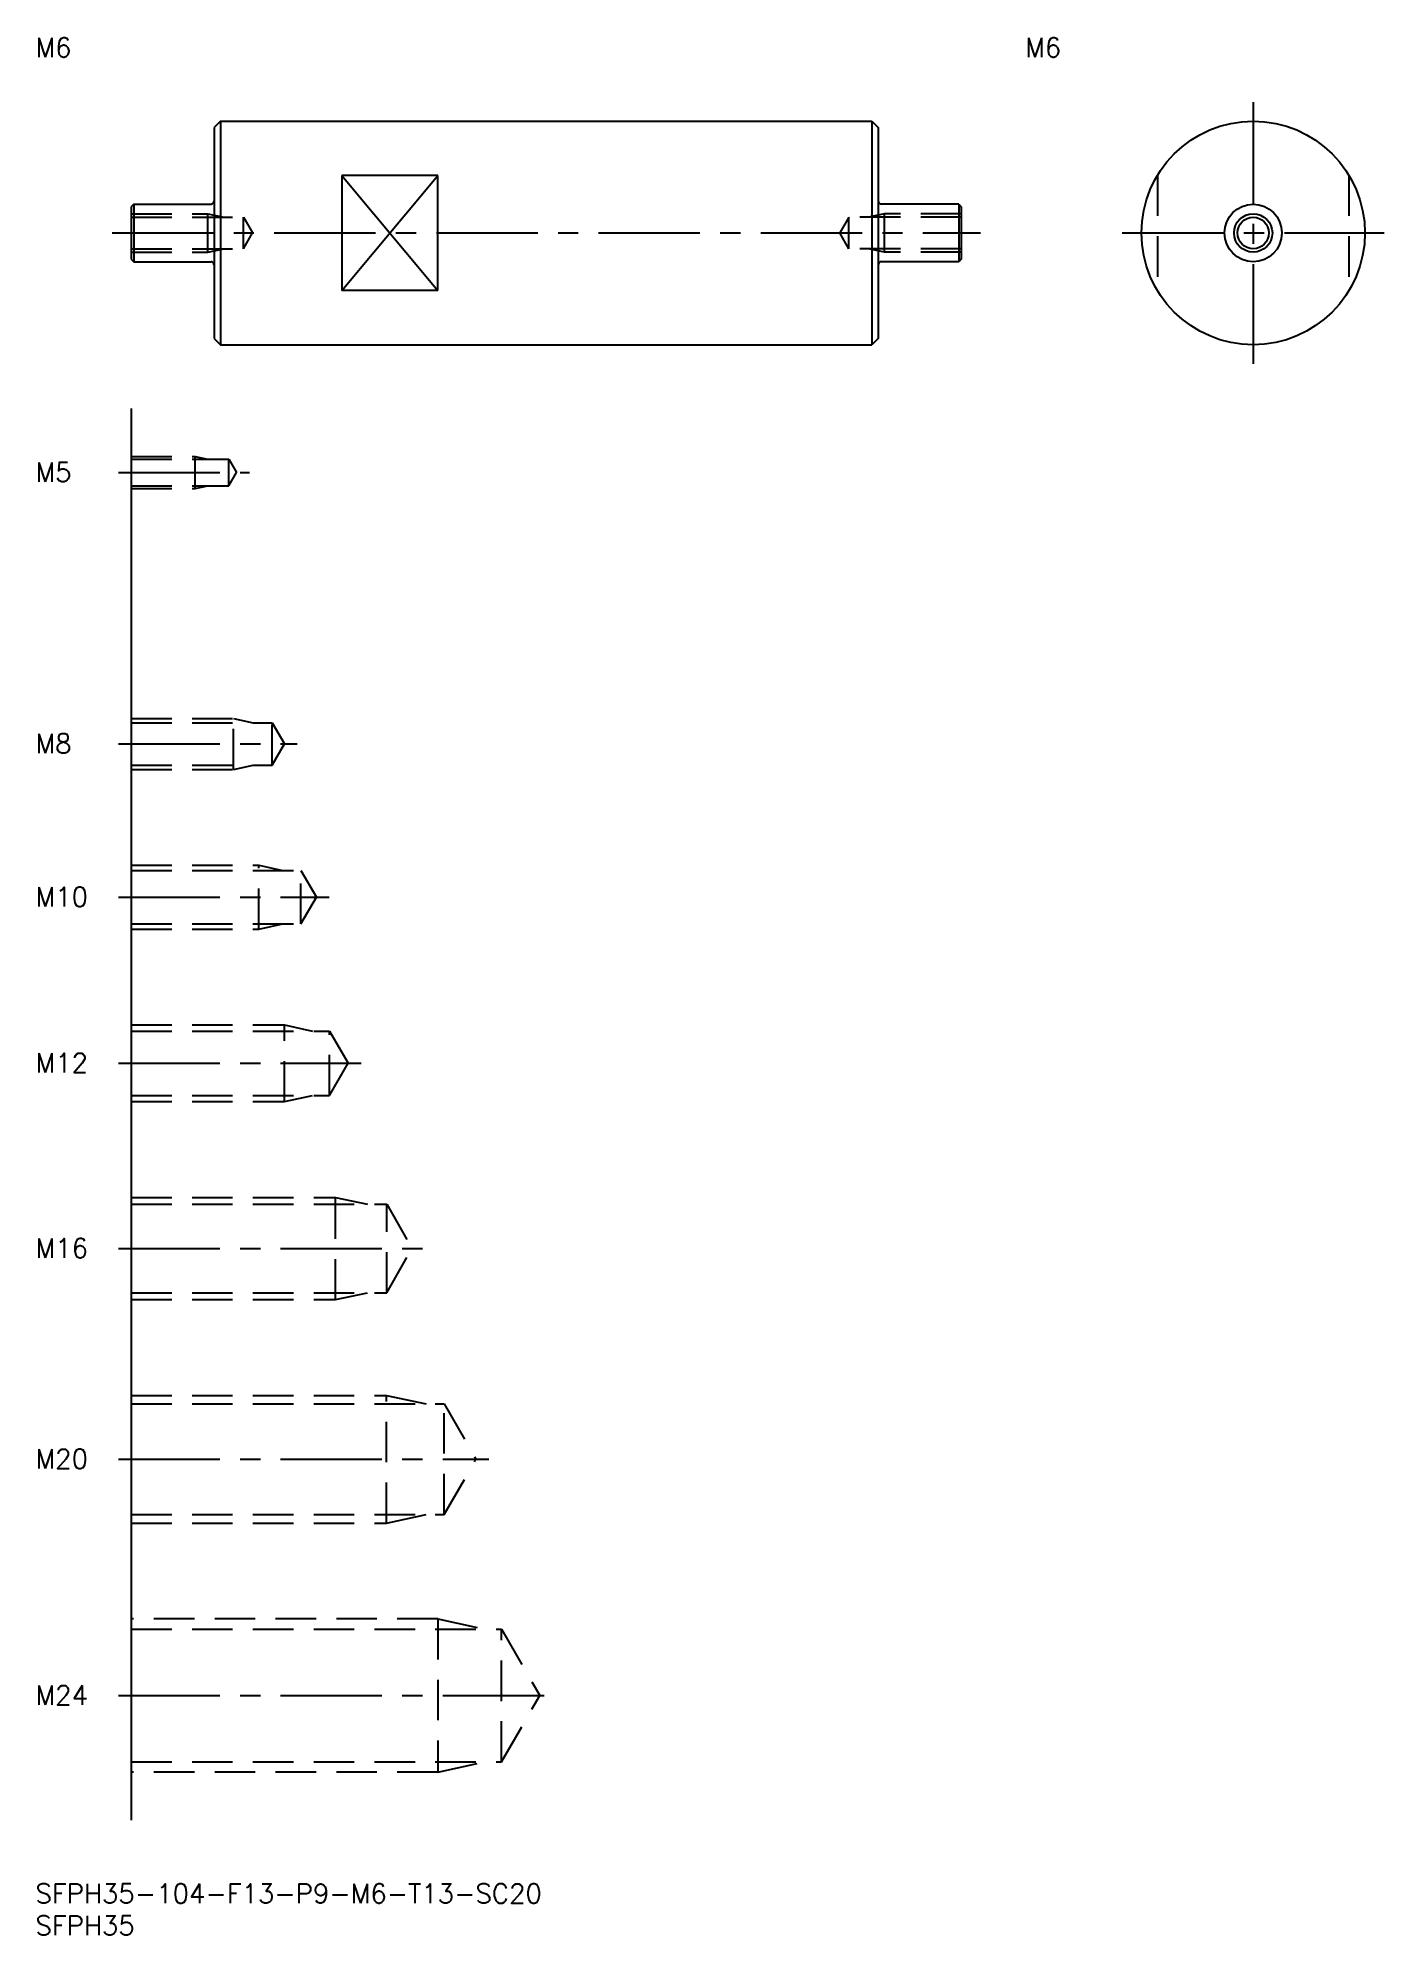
# Model space of a CAD drawing. Extents: x 0 to 211, y -8 to 289.
import ezdxf

# ---------------------------------------------------------------- set-up
doc = ezdxf.new("R2010")
doc.units = 0
doc.header["$LTSCALE"] = 0.5
doc.linetypes.add('CENTER', pattern=[50.8, 31.75, -6.35, 6.35, -6.35])
doc.linetypes.add('DASHED', pattern=[19.05, 12.7, -6.35])
for name, color, linetype in [('MSM_CENTER', 1, 'CENTER'), ('MSM_CONTINUOUS', 7, 'CONTINUOUS'), ('MSM_DASHED', 4, 'DASHED'), ('MSM_NARROW', 5, 'CONTINUOUS'), ('MSM_PART_NUMBER', 7, 'CONTINUOUS')]:
    doc.layers.add(name, color=color, linetype=linetype)
doc.styles.get("Standard").update_dxf_attribs({"font": 'txt.shx', "height": 3, "bigfont": 'bigfont.shx'})

# ---------------------------------------------------------------- blocks, each defined once
blk = doc.blocks.new('*U4')
at = {"layer": 'MSM_PART_NUMBER'}
blk.add_text('SFPH35-104-F13-P9-M6-T13-SC20', height=3, dxfattribs=at).set_placement((0, -3))
blk = doc.blocks.new('*U5')
at = {"layer": 'MSM_PART_NUMBER'}
blk.add_text('SFPH35', height=3, dxfattribs=at).set_placement((0, -8))
blk = doc.blocks.new('*U6')
at = {"layer": 'MSM_PART_NUMBER'}
blk.add_text('M24', height=3, dxfattribs=at).set_placement((0, 28.06))
blk = doc.blocks.new('*U7')
at = {"layer": 'MSM_PART_NUMBER'}
blk.add_text('M20', height=3, dxfattribs=at).set_placement((0, 65.06))
blk = doc.blocks.new('*U8')
at = {"layer": 'MSM_PART_NUMBER'}
blk.add_text('M16', height=3, dxfattribs=at).set_placement((0, 98.06))
blk = doc.blocks.new('*U9')
at = {"layer": 'MSM_PART_NUMBER'}
blk.add_text('M12', height=3, dxfattribs=at).set_placement((0, 127.06))
blk = doc.blocks.new('*U10')
at = {"layer": 'MSM_PART_NUMBER'}
blk.add_text('M10', height=3, dxfattribs=at).set_placement((0, 153.06))
blk = doc.blocks.new('*U11')
at = {"layer": 'MSM_PART_NUMBER'}
blk.add_text('M8', height=3, dxfattribs=at).set_placement((0, 177.06))
blk = doc.blocks.new('*U12')
at = {"layer": 'MSM_PART_NUMBER'}
blk.add_text('M6', height=3, dxfattribs=at).set_placement((0, 286.04))
blk = doc.blocks.new('*U13')
at = {"layer": 'MSM_PART_NUMBER'}
blk.add_text('M6', height=3, dxfattribs=at).set_placement((155, 286.04))
blk = doc.blocks.new('*U14')
at = {"layer": 'MSM_PART_NUMBER'}
blk.add_text('M5', height=3, dxfattribs=at).set_placement((0, 219.56))

msp = doc.modelspace()

# ---------------------------------------------------------------- linework, layer by layer
at = {"layer": 'MSM_CENTER'}
for p, q in [((190.73, 279), (190.73, 238)), ((12, 258.5), (148, 258.5)), ((170.23, 258.5), (211.23, 258.5)), ((13, 221), (33.5, 221)), ((13, 178.5), (41, 178.5)), ((13, 154.5), (46, 154.5)), ((13, 128.5), (51, 128.5)), ((13, 99.5), (61, 99.5)), ((13, 66.5), (71, 66.5)), ((13, 29.5), (81, 29.5))]:
    msp.add_line(p, q, dxfattribs=at)
at = {"layer": 'MSM_CONTINUOUS'}
for p, q in [((29, 276), (28, 275)), ((28, 275), (28, 242)), ((29, 276), (29, 241)), ((29, 276), (131, 276)), ((131, 276), (131, 241)), ((131, 276), (132, 275)), ((132, 275), (132, 242)), ((63, 267.51), (48, 267.51)), ((48, 267.51), (48, 249.49)), ((63, 249.49), (63, 267.51)), ((15.4, 263), (15, 262.6)), ((15, 262.6), (15, 254.4)), ((15.4, 263), (27.5, 263)), ((15.4, 263), (15.4, 254)), ((144.6, 263), (132.5, 263)), ((144.6, 263), (144.6, 254)), ((144.6, 263), (145, 262.6)), ((145, 262.6), (145, 254.4)), ((15, 254.4), (15.4, 254)), ((15.4, 254), (27.5, 254)), ((144.6, 254), (132.5, 254)), ((145, 254.4), (144.6, 254)), ((63, 249.49), (48, 249.49)), ((28, 242), (29, 241)), ((29, 241), (131, 241)), ((132, 242), (131, 241)), ((15, 231), (15, 10))]:
    msp.add_line(p, q, dxfattribs=at)
for radius in [17.5, 4.5, 2.46]:
    msp.add_circle((190.73, 258.5), radius, dxfattribs=at)
for centre, start, end in [((27.5, 263.5), 270, 0), ((132.5, 263.5), 180, 270), ((27.5, 253.5), 0, 90), ((132.5, 253.5), 90, 180)]:
    msp.add_arc(centre, 0.5, start, end, dxfattribs=at)
at = {"layer": 'MSM_DASHED'}
for p, q in [((175.73, 267.51), (175.73, 249.49)), ((205.73, 267.51), (205.73, 249.49)), ((15, 261.5), (27, 261.5)), ((27, 255.5), (27, 261.5)), ((27, 261.5), (29.5, 260.96)), ((133, 261.5), (130.5, 260.96)), ((145, 261.5), (133, 261.5)), ((133, 255.5), (133, 261.5)), ((15, 260.96), (32.58, 260.96)), ((32.58, 256.04), (32.58, 260.96)), ((32.58, 260.96), (34, 258.5)), ((32.58, 256.04), (34, 258.5)), ((127.42, 260.96), (126, 258.5)), ((127.42, 256.04), (126, 258.5)), ((145, 260.96), (127.42, 260.96)), ((127.42, 256.04), (127.42, 260.96)), ((15, 256.04), (32.58, 256.04)), ((15, 255.5), (27, 255.5)), ((27, 255.5), (29.5, 256.04)), ((145, 256.04), (127.42, 256.04)), ((133, 255.5), (130.5, 256.04)), ((145, 255.5), (133, 255.5)), ((15, 223.5), (25, 223.5)), ((15, 223.07), (30.31, 223.07)), ((25, 218.5), (25, 223.5)), ((25, 223.5), (27, 223.07)), ((30.31, 218.93), (30.31, 223.07)), ((30.31, 223.07), (31.5, 221)), ((30.31, 218.93), (31.5, 221)), ((15, 218.93), (30.31, 218.93)), ((15, 218.5), (25, 218.5)), ((25, 218.5), (27, 218.93)), ((15, 182.5), (31, 182.5)), ((15, 181.82), (37.08, 181.82)), ((31, 174.5), (31, 182.5)), ((31, 182.5), (34.12, 181.82)), ((37.08, 175.18), (37.08, 181.82)), ((37.08, 181.82), (39, 178.5)), ((37.08, 175.18), (39, 178.5)), ((15, 175.18), (37.08, 175.18)), ((15, 174.5), (31, 174.5)), ((31, 174.5), (34.12, 175.18)), ((15, 159.5), (35, 159.5)), ((15, 158.69), (41.58, 158.69)), ((35, 149.5), (35, 159.5)), ((35, 159.5), (38.75, 158.69)), ((41.58, 150.31), (41.58, 158.69)), ((41.58, 158.69), (44, 154.5)), ((41.58, 150.31), (44, 154.5)), ((15, 150.31), (41.58, 150.31)), ((15, 149.5), (35, 149.5)), ((35, 149.5), (38.75, 150.31)), ((15, 134.5), (39, 134.5)), ((39, 122.5), (39, 134.5)), ((39, 134.5), (43.37, 133.55)), ((15, 133.55), (46.08, 133.55)), ((46.08, 123.45), (46.08, 133.55)), ((46.08, 133.55), (49, 128.5)), ((46.08, 123.45), (49, 128.5)), ((15, 123.45), (46.08, 123.45)), ((15, 122.5), (39, 122.5)), ((39, 122.5), (43.37, 123.45)), ((15, 107.5), (47, 107.5)), ((47, 91.5), (47, 107.5)), ((47, 107.5), (52, 106.42)), ((15, 106.42), (55.01, 106.42)), ((55.01, 92.58), (55.01, 106.42)), ((55.01, 106.42), (59, 99.5)), ((55.01, 92.58), (59, 99.5)), ((15, 92.58), (55.01, 92.58)), ((47, 91.5), (52, 92.58)), ((15, 91.5), (47, 91.5)), ((15, 76.5), (55, 76.5)), ((15, 75.15), (64.01, 75.15)), ((55, 56.5), (55, 76.5)), ((55, 76.5), (61.25, 75.15)), ((64.01, 75.15), (69, 66.5)), ((64.01, 57.85), (64.01, 75.15)), ((64.01, 57.85), (69, 66.5)), ((15, 57.85), (64.01, 57.85)), ((15, 56.5), (55, 56.5)), ((55, 56.5), (61.25, 57.85)), ((63, 41.5), (15, 41.5)), ((15, 39.88), (73.01, 39.88)), ((63, 41.5), (70.5, 39.88)), ((63, 41.5), (63, 17.5)), ((73.01, 19.12), (73.01, 39.88)), ((73.01, 39.88), (79, 29.5)), ((73.01, 19.12), (79, 29.5)), ((15, 19.12), (73.01, 19.12)), ((63, 17.5), (70.5, 19.12)), ((63, 17.5), (15, 17.5))]:
    msp.add_line(p, q, dxfattribs=at)
at = {"layer": 'MSM_NARROW'}
for p, q in [((48, 267.51), (63, 249.49)), ((48, 249.49), (63, 267.51))]:
    msp.add_line(p, q, dxfattribs=at)
msp.add_circle((190.73, 258.5), 3, dxfattribs=at)

# ---------------------------------------------------------------- block references
at = {"layer": 'MSM_CONTINUOUS'}
for name in ['*U12', '*U13', '*U14', '*U11', '*U10', '*U9', '*U8', '*U7', '*U6', '*U4', '*U5']:
    msp.add_blockref(name, (0, 0), dxfattribs=at)

doc.saveas('drawing.dxf')
